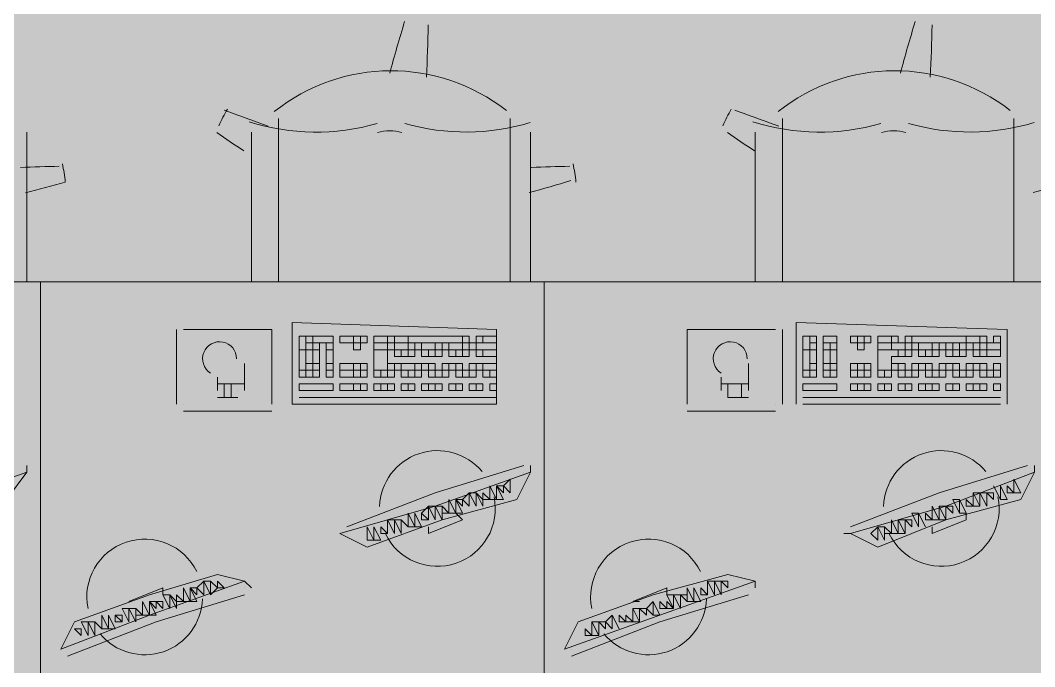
# Model space of a CAD drawing. Header units: millimetres. Extents: x -59 to 47, y 152 to 919.
# Drawn here: x 20.916 to 23.151, y 471.462 to 472.887 of the extents above; entities that cross this region are included whole.
import ezdxf

# ---------------------------------------------------------------- set-up
doc = ezdxf.new("R2010")
doc.units = ezdxf.units.MM
doc.layers.add('PDF_014405$FT-FIXFIT', color=7, linetype='Continuous')
doc.layers.add('PDF_014405$HL-TMP', color=7, linetype='Continuous', true_color=0xe6db59)

msp = doc.modelspace()

# ---------------------------------------------------------------- linework, layer by layer
at = {"layer": 'PDF_014405$FT-FIXFIT', "lineweight": 0}
for points in [[(21.4856, 472.3106), (21.4856, 472.6705)], [(21.9956, 472.6705), (21.9956, 472.3106)], [(22.5955, 472.3106), (22.5955, 472.6705)], [(23.1055, 472.6705), (23.1055, 472.3106)], [(20.9307, 472.3106), (20.9307, 472.6405)], [(21.4256, 472.6405), (21.4256, 472.3106)], [(22.0406, 472.3106), (22.0406, 472.6405)], [(22.5355, 472.6405), (22.5355, 472.3106)], [(23.0905, 472.0406), (23.0905, 472.2056), (22.6255, 472.2206), (22.6255, 472.0406)], [(21.2606, 472.2056), (21.2606, 472.0406)], [(21.2756, 472.2056), (21.2756, 472.2056)], [(21.4706, 472.0406), (21.4706, 472.2056), (21.2756, 472.2056)], [(22.3855, 472.2056), (22.3855, 472.2056)], [(22.5805, 472.2056), (22.3855, 472.2056), (22.3855, 472.0406)], [(22.5805, 472.2056), (22.5805, 472.2056)], [(22.5955, 472.0406), (22.5955, 472.2056)], [(21.4106, 472.0706), (21.4106, 472.1306)], [(22.5205, 472.0706), (22.5205, 472.1306)], [(21.3506, 472.1006), (21.3506, 472.0706)], [(21.4106, 472.0856), (21.3506, 472.0856)], [(21.3656, 472.0856), (21.3656, 472.0556)], [(21.3806, 472.0856), (21.3806, 472.0556)], [(22.4605, 472.1006), (22.4605, 472.0706)], [(22.5205, 472.0856), (22.4605, 472.0856)], [(22.4755, 472.0856), (22.4755, 472.0556), (22.5205, 472.0556)], [(22.5055, 472.0856), (22.5055, 472.0556)], [(21.3956, 472.0706), (21.3956, 472.0706)], [(22.4755, 472.0706), (22.4755, 472.0706)], [(21.2756, 472.0406), (21.2756, 472.0406)], [(21.3506, 472.0556), (21.3956, 472.0556)], [(21.4706, 472.0406), (21.4706, 472.0406)], [(21.9656, 472.0556), (21.5306, 472.0556), (21.9656, 472.0556)], [(22.5805, 472.0406), (22.5805, 472.0406)], [(23.0755, 472.0556), (22.6405, 472.0556), (23.0755, 472.0556)], [(22.6405, 472.0406), (23.0755, 472.0406)], [(21.2756, 472.0256), (21.4706, 472.0256)], [(22.3855, 472.0256), (22.5805, 472.0256)], [(20.9307, 471.8906), (20.7207, 471.8156), (20.5107, 471.7556), (20.5707, 471.7256), (20.7357, 471.7856), (20.8857, 471.8306), (20.9307, 471.8906), (20.9307, 471.9056)], [(22.0406, 471.8906), (21.8306, 471.8156), (21.6206, 471.7556), (21.6806, 471.7256), (21.8456, 471.7856), (22.0106, 471.8306), (22.0406, 471.8906), (22.0406, 471.9056)], [(22.0256, 471.9056), (21.8306, 471.8456), (21.6356, 471.7706)], [(22.7455, 471.7556), (22.8055, 471.7256), (22.9555, 471.7856), (23.1205, 471.8306), (23.1505, 471.8906), (23.1505, 471.9056)], [(23.1355, 471.9056), (22.9405, 471.8456), (22.7455, 471.7706)], [(22.0256, 471.8906), (22.0256, 471.8906)], [(23.1505, 471.8906), (22.9555, 471.8156), (22.7455, 471.7556), (22.7305, 471.7556)], [(23.1505, 471.8906), (23.1505, 471.8906)], [(23.0605, 471.8606), (23.0755, 471.8306), (23.0605, 471.8606)], [(21.8756, 471.8006), (21.8906, 471.7856), (21.8156, 471.7556), (21.8156, 471.7706)], [(22.8955, 471.8006), (22.9105, 471.7706), (22.8955, 471.8006)], [(23.0005, 471.8006), (23.0005, 471.7856), (22.9255, 471.7556), (22.9255, 471.7706)], [(21.7556, 471.7856), (21.7706, 471.7706), (21.7556, 471.7856)], [(21.6206, 471.7556), (21.6206, 471.7556)], [(21.6356, 471.7556), (21.6356, 471.7556)], [(22.7455, 471.7556), (22.7455, 471.7556)], [(21.4256, 471.6356), (21.4106, 471.6506), (21.3506, 471.6656), (21.2007, 471.6206), (21.0357, 471.5606), (21.0057, 471.5006), (21.2007, 471.5756), (21.4106, 471.6506)], [(22.5355, 471.6356), (22.5355, 471.6506), (22.4755, 471.6656), (22.3106, 471.6206), (22.1456, 471.5606), (22.1156, 471.5006), (22.3256, 471.5756), (22.5355, 471.6506)], [(21.1557, 471.6056), (21.2306, 471.6356), (21.2306, 471.6206)], [(21.4106, 471.6356), (21.4106, 471.6356)], [(22.2806, 471.6056), (22.2656, 471.6056), (22.3406, 471.6356), (22.3406, 471.6206)], [(22.5205, 471.6356), (22.5205, 471.6356)], [(21.0207, 471.4856), (21.2156, 471.5606), (21.4106, 471.6206)], [(22.1306, 471.4856), (22.3256, 471.5606), (22.5205, 471.6206)], [(21.1557, 471.6056), (21.1557, 471.6056)], [(22.2356, 471.5456), (22.2206, 471.5756), (22.2356, 471.5456)], [(21.0957, 471.5456), (21.0807, 471.5606), (21.0957, 471.5456)], [(22.1306, 471.5006), (22.1306, 471.5006)]]:
    msp.add_lwpolyline(points, dxfattribs=at)
msp.add_lwpolyline([(20.9277, 472.5069, 0.00719), (21.0156, 472.5299, 0.025003), (21.0091, 472.5706)], format="xyb", dxfattribs=at)
for points in [[(19.8358, 472.3106), (20.9607, 472.3106), (20.9607, 471.0807), (19.8358, 471.0807)], [(20.9607, 472.3106), (22.0706, 472.3106), (22.0706, 471.0807), (20.9607, 471.0807)], [(22.0706, 472.3106), (23.1805, 472.3106), (23.1805, 471.0807), (22.0706, 471.0807)], [(21.9656, 472.2056), (21.5156, 472.2206), (21.5156, 472.0406), (21.9656, 472.0406)], [(21.5456, 472.1906), (21.5306, 472.1906), (21.5306, 472.1606), (21.5456, 472.1606)], [(21.5606, 472.1906), (21.5456, 472.1906), (21.5456, 472.1756), (21.5606, 472.1756)], [(21.5606, 472.1756), (21.5456, 472.1756), (21.5456, 472.1606), (21.5606, 472.1606)], [(21.6056, 472.1906), (21.5606, 472.1906), (21.5606, 472.1756), (21.6056, 472.1756)], [(21.5756, 472.1756), (21.5606, 472.1756), (21.5606, 472.1606), (21.5756, 472.1606)], [(21.6056, 472.1756), (21.5906, 472.1756), (21.5906, 472.1606), (21.6056, 472.1606)], [(21.6506, 472.1906), (21.6206, 472.1906), (21.6206, 472.1756), (21.6506, 472.1756)], [(21.6656, 472.1906), (21.6506, 472.1906), (21.6506, 472.1756), (21.6656, 472.1756)], [(21.6656, 472.1756), (21.6506, 472.1756), (21.6506, 472.1606), (21.6656, 472.1606)], [(21.6806, 472.1906), (21.6656, 472.1906), (21.6656, 472.1756), (21.6806, 472.1756)], [(21.6956, 472.1906), (21.7256, 472.1906), (21.7256, 472.1756), (21.6956, 472.1756)], [(21.7256, 472.1756), (21.6956, 472.1756), (21.6956, 472.1606), (21.7256, 472.1606)], [(21.7256, 472.1906), (21.7406, 472.1906), (21.7406, 472.1756), (21.7256, 472.1756)], [(21.7406, 472.1756), (21.7256, 472.1756), (21.7256, 472.1606), (21.7406, 472.1606)], [(21.7406, 472.1906), (21.7706, 472.1906), (21.7706, 472.1756), (21.7406, 472.1756)], [(21.7706, 472.1756), (21.7406, 472.1756), (21.7406, 472.1606), (21.7706, 472.1606)], [(21.8906, 472.1906), (21.7706, 472.1906), (21.7706, 472.1756), (21.8906, 472.1756)], [(21.7856, 472.1756), (21.7706, 472.1756), (21.7706, 472.1606), (21.7856, 472.1606)], [(21.8006, 472.1756), (21.7856, 472.1756), (21.7856, 472.1606), (21.8006, 472.1606)], [(21.8306, 472.1756), (21.8006, 472.1756), (21.8006, 472.1606), (21.8306, 472.1606)], [(21.8456, 472.1756), (21.8306, 472.1756), (21.8306, 472.1606), (21.8456, 472.1606)], [(21.8606, 472.1756), (21.8456, 472.1756), (21.8456, 472.1606), (21.8606, 472.1606)], [(21.8906, 472.1756), (21.8606, 472.1756), (21.8606, 472.1606), (21.8906, 472.1606)], [(21.9056, 472.1906), (21.8906, 472.1906), (21.8906, 472.1756), (21.9056, 472.1756)], [(21.9056, 472.1756), (21.8906, 472.1756), (21.8906, 472.1606), (21.9056, 472.1606)], [(21.9206, 472.1756), (21.9056, 472.1756), (21.9056, 472.1606), (21.9206, 472.1606)], [(21.9356, 472.1906), (21.9206, 472.1906), (21.9206, 472.1756), (21.9356, 472.1756)], [(21.9656, 472.1756), (21.9206, 472.1756), (21.9206, 472.1606), (21.9656, 472.1606)], [(21.9656, 472.1906), (21.9356, 472.1906), (21.9356, 472.1756), (21.9656, 472.1756)], [(22.6555, 472.1906), (22.6405, 472.1906), (22.6405, 472.1606), (22.6555, 472.1606)], [(22.6705, 472.1906), (22.6555, 472.1906), (22.6555, 472.1756), (22.6705, 472.1756)], [(22.6705, 472.1756), (22.6555, 472.1756), (22.6555, 472.1606), (22.6705, 472.1606)], [(22.7155, 472.1906), (22.6855, 472.1906), (22.6855, 472.1756), (22.7155, 472.1756)], [(22.7005, 472.1756), (22.6855, 472.1756), (22.6855, 472.1606), (22.7005, 472.1606)], [(22.7155, 472.1756), (22.7005, 472.1756), (22.7005, 472.1606), (22.7155, 472.1606)], [(22.7605, 472.1906), (22.7455, 472.1906), (22.7455, 472.1756), (22.7605, 472.1756)], [(22.7755, 472.1906), (22.7605, 472.1906), (22.7605, 472.1756), (22.7755, 472.1756)], [(22.7755, 472.1756), (22.7605, 472.1756), (22.7605, 472.1606), (22.7755, 472.1606)], [(22.7905, 472.1906), (22.7755, 472.1906), (22.7755, 472.1756), (22.7905, 472.1756)], [(22.8055, 472.1906), (22.8355, 472.1906), (22.8355, 472.1756), (22.8055, 472.1756)], [(22.8355, 472.1756), (22.8055, 472.1756), (22.8055, 472.1606), (22.8355, 472.1606)], [(22.8355, 472.1906), (22.8505, 472.1906), (22.8505, 472.1756), (22.8355, 472.1756)], [(22.8655, 472.1756), (22.8355, 472.1756), (22.8355, 472.1606), (22.8655, 472.1606)], [(22.8655, 472.1906), (22.8805, 472.1906), (22.8805, 472.1756), (22.8655, 472.1756)], [(22.8805, 472.1756), (22.8655, 472.1756), (22.8655, 472.1606), (22.8805, 472.1606)], [(23.0005, 472.1906), (22.8805, 472.1906), (22.8805, 472.1756), (23.0005, 472.1756)], [(22.8955, 472.1756), (22.8805, 472.1756), (22.8805, 472.1606), (22.8955, 472.1606)], [(22.9255, 472.1756), (22.8955, 472.1756), (22.8955, 472.1606), (22.9255, 472.1606)], [(22.9405, 472.1756), (22.9255, 472.1756), (22.9255, 472.1606), (22.9405, 472.1606)], [(22.9555, 472.1756), (22.9405, 472.1756), (22.9405, 472.1606), (22.9555, 472.1606)], [(22.9705, 472.1756), (22.9555, 472.1756), (22.9555, 472.1606), (22.9705, 472.1606)], [(23.0005, 472.1756), (22.9855, 472.1756), (22.9855, 472.1606), (23.0005, 472.1606)], [(23.0305, 472.1906), (23.0005, 472.1906), (23.0005, 472.1756), (23.0305, 472.1756)], [(23.0155, 472.1756), (23.0005, 472.1756), (23.0005, 472.1606), (23.0155, 472.1606)], [(23.0305, 472.1756), (23.0155, 472.1756), (23.0155, 472.1606), (23.0305, 472.1606)], [(23.0455, 472.1906), (23.0305, 472.1906), (23.0305, 472.1756), (23.0455, 472.1756)], [(23.0755, 472.1756), (23.0455, 472.1756), (23.0455, 472.1606), (23.0755, 472.1606)], [(23.0755, 472.1906), (23.0605, 472.1906), (23.0605, 472.1756), (23.0755, 472.1756)], [(21.5456, 472.1606), (21.5306, 472.1606), (21.5306, 472.1156), (21.5456, 472.1156)], [(21.5606, 472.1606), (21.5456, 472.1606), (21.5456, 472.1306), (21.5606, 472.1306)], [(21.5756, 472.1606), (21.5606, 472.1606), (21.5606, 472.1306), (21.5756, 472.1306)], [(21.6056, 472.1606), (21.5906, 472.1606), (21.5906, 472.1306), (21.6056, 472.1306)], [(21.7106, 472.1606), (21.6956, 472.1606), (21.6956, 472.1156), (21.7256, 472.1156), (21.7256, 472.1456), (21.7256, 472.1606)], [(21.7556, 472.1606), (21.7406, 472.1606), (21.7406, 472.1456), (21.7556, 472.1456)], [(21.7706, 472.1606), (21.7556, 472.1606), (21.7556, 472.1456), (21.7706, 472.1456)], [(21.7856, 472.1606), (21.7706, 472.1606), (21.7706, 472.1456), (21.7856, 472.1456)], [(21.8156, 472.1606), (21.8006, 472.1606), (21.8006, 472.1456), (21.8156, 472.1456)], [(21.8306, 472.1606), (21.8156, 472.1606), (21.8156, 472.1456), (21.8306, 472.1456)], [(21.8456, 472.1606), (21.8306, 472.1606), (21.8306, 472.1456), (21.8456, 472.1456)], [(21.8756, 472.1606), (21.8606, 472.1606), (21.8606, 472.1456), (21.8756, 472.1456)], [(21.8906, 472.1606), (21.8756, 472.1606), (21.8756, 472.1456), (21.8906, 472.1456)], [(21.9056, 472.1606), (21.8906, 472.1606), (21.8906, 472.1456), (21.9056, 472.1456)], [(21.9356, 472.1606), (21.9206, 472.1606), (21.9206, 472.1456), (21.9356, 472.1456)], [(21.9656, 472.1606), (21.9356, 472.1606), (21.9356, 472.1456), (21.9656, 472.1456)], [(22.6555, 472.1606), (22.6405, 472.1606), (22.6405, 472.1156), (22.6555, 472.1156)], [(22.6705, 472.1606), (22.6555, 472.1606), (22.6555, 472.1306), (22.6705, 472.1306)], [(22.7005, 472.1606), (22.6855, 472.1606), (22.6855, 472.1306), (22.7005, 472.1306)], [(22.7155, 472.1606), (22.7005, 472.1606), (22.7005, 472.1306), (22.7155, 472.1306)], [(22.8355, 472.1606), (22.8055, 472.1606), (22.8055, 472.1156), (22.8355, 472.1156), (22.8355, 472.1456), (22.8505, 472.1456), (22.8505, 472.1606)], [(22.8655, 472.1606), (22.8505, 472.1606), (22.8505, 472.1456), (22.8655, 472.1456)], [(22.8805, 472.1606), (22.8655, 472.1606), (22.8655, 472.1456), (22.8805, 472.1456)], [(22.9105, 472.1606), (22.8955, 472.1606), (22.8955, 472.1456), (22.9105, 472.1456)], [(22.9255, 472.1606), (22.9105, 472.1606), (22.9105, 472.1456), (22.9255, 472.1456)], [(22.9405, 472.1606), (22.9255, 472.1606), (22.9255, 472.1456), (22.9405, 472.1456)], [(22.9705, 472.1606), (22.9555, 472.1606), (22.9555, 472.1456), (22.9705, 472.1456)], [(22.9855, 472.1606), (22.9705, 472.1606), (22.9705, 472.1456), (22.9855, 472.1456)], [(23.0005, 472.1606), (22.9855, 472.1606), (22.9855, 472.1456), (23.0005, 472.1456)], [(23.0305, 472.1606), (23.0155, 472.1606), (23.0155, 472.1456), (23.0305, 472.1456)], [(23.0455, 472.1606), (23.0305, 472.1606), (23.0305, 472.1456), (23.0455, 472.1456)], [(23.0755, 472.1606), (23.0455, 472.1606), (23.0455, 472.1456), (23.0755, 472.1456)], [(21.5606, 472.1306), (21.5456, 472.1306), (21.5456, 472.1156), (21.5606, 472.1156)], [(21.5756, 472.1306), (21.5606, 472.1306), (21.5606, 472.1156), (21.5756, 472.1156)], [(21.6056, 472.1306), (21.5906, 472.1306), (21.5906, 472.1156), (21.6056, 472.1156)], [(21.6506, 472.1306), (21.6206, 472.1306), (21.6206, 472.1156), (21.6506, 472.1156)], [(21.6656, 472.1306), (21.6506, 472.1306), (21.6506, 472.1156), (21.6656, 472.1156)], [(21.6806, 472.1306), (21.6656, 472.1306), (21.6656, 472.1156), (21.6806, 472.1156)], [(21.7406, 472.1306), (21.7256, 472.1306), (21.7256, 472.1156), (21.7406, 472.1156)], [(21.7556, 472.1306), (21.7406, 472.1306), (21.7406, 472.1156), (21.7556, 472.1156)], [(21.7856, 472.1306), (21.7556, 472.1306), (21.7556, 472.1156), (21.7856, 472.1156)], [(21.8006, 472.1306), (21.7856, 472.1306), (21.7856, 472.1156), (21.8006, 472.1156)], [(21.8156, 472.1306), (21.8006, 472.1306), (21.8006, 472.1156), (21.8156, 472.1156)], [(21.8306, 472.1306), (21.8156, 472.1306), (21.8156, 472.1156), (21.8306, 472.1156)], [(21.8606, 472.1306), (21.8456, 472.1306), (21.8456, 472.1156), (21.8606, 472.1156)], [(21.8756, 472.1306), (21.8606, 472.1306), (21.8606, 472.1156), (21.8756, 472.1156)], [(21.8906, 472.1306), (21.8756, 472.1306), (21.8756, 472.1156), (21.8906, 472.1156)], [(21.9206, 472.1306), (21.9056, 472.1306), (21.9056, 472.1156), (21.9206, 472.1156)], [(21.9356, 472.1306), (21.9206, 472.1306), (21.9206, 472.1156), (21.9356, 472.1156)], [(21.9656, 472.1306), (21.9356, 472.1306), (21.9356, 472.1156), (21.9656, 472.1156)], [(22.6705, 472.1306), (22.6555, 472.1306), (22.6555, 472.1156), (22.6705, 472.1156)], [(22.7005, 472.1306), (22.6855, 472.1306), (22.6855, 472.1156), (22.7005, 472.1156)], [(22.7155, 472.1306), (22.7005, 472.1306), (22.7005, 472.1156), (22.7155, 472.1156)], [(22.7605, 472.1306), (22.7455, 472.1306), (22.7455, 472.1156), (22.7605, 472.1156)], [(22.7755, 472.1306), (22.7605, 472.1306), (22.7605, 472.1156), (22.7755, 472.1156)], [(22.7905, 472.1306), (22.7755, 472.1306), (22.7755, 472.1156), (22.7905, 472.1156)], [(22.8505, 472.1306), (22.8355, 472.1306), (22.8355, 472.1156), (22.8505, 472.1156)], [(22.8655, 472.1306), (22.8505, 472.1306), (22.8505, 472.1156), (22.8655, 472.1156)], [(22.8955, 472.1306), (22.8805, 472.1306), (22.8805, 472.1156), (22.8955, 472.1156)], [(22.9105, 472.1306), (22.8955, 472.1306), (22.8955, 472.1156), (22.9105, 472.1156)], [(22.9255, 472.1306), (22.9105, 472.1306), (22.9105, 472.1156), (22.9255, 472.1156)], [(22.9555, 472.1306), (22.9405, 472.1306), (22.9405, 472.1156), (22.9555, 472.1156)], [(22.9705, 472.1306), (22.9555, 472.1306), (22.9555, 472.1156), (22.9705, 472.1156)], [(22.9855, 472.1306), (22.9705, 472.1306), (22.9705, 472.1156), (22.9855, 472.1156)], [(23.0155, 472.1306), (23.0005, 472.1306), (23.0005, 472.1156), (23.0155, 472.1156)], [(23.0305, 472.1306), (23.0155, 472.1306), (23.0155, 472.1156), (23.0305, 472.1156)], [(23.0455, 472.1306), (23.0305, 472.1306), (23.0305, 472.1156), (23.0455, 472.1156)], [(23.0755, 472.1306), (23.0605, 472.1306), (23.0605, 472.1156), (23.0755, 472.1156)], [(21.5456, 472.1156), (21.5306, 472.1156), (21.5306, 472.1006), (21.5456, 472.1006)], [(21.5606, 472.1156), (21.5456, 472.1156), (21.5456, 472.1006), (21.5606, 472.1006)], [(21.5756, 472.1156), (21.5606, 472.1156), (21.5606, 472.1006), (21.5756, 472.1006)], [(21.6056, 472.1156), (21.5906, 472.1156), (21.5906, 472.1006), (21.6056, 472.1006)], [(21.6506, 472.1156), (21.6206, 472.1156), (21.6206, 472.1006), (21.6506, 472.1006)], [(21.6656, 472.1156), (21.6506, 472.1156), (21.6506, 472.1006), (21.6656, 472.1006)], [(21.6806, 472.1156), (21.6656, 472.1156), (21.6656, 472.1006), (21.6806, 472.1006)], [(21.7106, 472.1156), (21.6956, 472.1156), (21.6956, 472.1006), (21.7106, 472.1006)], [(21.7256, 472.1156), (21.7106, 472.1156), (21.7106, 472.1006), (21.7256, 472.1006)], [(21.7406, 472.1156), (21.7256, 472.1156), (21.7256, 472.1006), (21.7406, 472.1006)], [(21.7706, 472.1156), (21.7556, 472.1156), (21.7556, 472.1006), (21.7706, 472.1006)], [(21.7856, 472.1156), (21.7706, 472.1156), (21.7706, 472.1006), (21.7856, 472.1006)], [(21.8006, 472.1156), (21.7856, 472.1156), (21.7856, 472.1006), (21.8006, 472.1006)], [(21.8306, 472.1156), (21.8156, 472.1156), (21.8156, 472.1006), (21.8306, 472.1006)], [(21.8456, 472.1156), (21.8306, 472.1156), (21.8306, 472.1006), (21.8456, 472.1006)], [(21.8606, 472.1156), (21.8456, 472.1156), (21.8456, 472.1006), (21.8606, 472.1006)], [(21.8906, 472.1156), (21.8756, 472.1156), (21.8756, 472.1006), (21.8906, 472.1006)], [(21.9056, 472.1156), (21.8906, 472.1156), (21.8906, 472.1006), (21.9056, 472.1006)], [(21.9206, 472.1156), (21.9056, 472.1156), (21.9056, 472.1006), (21.9206, 472.1006)], [(21.9506, 472.1156), (21.9356, 472.1156), (21.9356, 472.1006), (21.9506, 472.1006)], [(21.9656, 472.1156), (21.9506, 472.1156), (21.9506, 472.1006), (21.9656, 472.1006)], [(22.6555, 472.1156), (22.6405, 472.1156), (22.6405, 472.1006), (22.6555, 472.1006)], [(22.6705, 472.1156), (22.6555, 472.1156), (22.6555, 472.1006), (22.6705, 472.1006)], [(22.7005, 472.1156), (22.6855, 472.1156), (22.6855, 472.1006), (22.7005, 472.1006)], [(22.7155, 472.1156), (22.7005, 472.1156), (22.7005, 472.1006), (22.7155, 472.1006)], [(22.7605, 472.1156), (22.7455, 472.1156), (22.7455, 472.1006), (22.7605, 472.1006)], [(22.7755, 472.1156), (22.7605, 472.1156), (22.7605, 472.1006), (22.7755, 472.1006)], [(22.7905, 472.1156), (22.7755, 472.1156), (22.7755, 472.1006), (22.7905, 472.1006)], [(22.8205, 472.1156), (22.8055, 472.1156), (22.8055, 472.1006), (22.8205, 472.1006)], [(22.8355, 472.1156), (22.8205, 472.1156), (22.8205, 472.1006), (22.8355, 472.1006)], [(22.8655, 472.1156), (22.8505, 472.1156), (22.8505, 472.1006), (22.8655, 472.1006)], [(22.8805, 472.1156), (22.8655, 472.1156), (22.8655, 472.1006), (22.8805, 472.1006)], [(22.8955, 472.1156), (22.8805, 472.1156), (22.8805, 472.1006), (22.8955, 472.1006)], [(22.9255, 472.1156), (22.9105, 472.1156), (22.9105, 472.1006), (22.9255, 472.1006)], [(22.9405, 472.1156), (22.9255, 472.1156), (22.9255, 472.1006), (22.9405, 472.1006)], [(22.9555, 472.1156), (22.9405, 472.1156), (22.9405, 472.1006), (22.9555, 472.1006)], [(22.9855, 472.1156), (22.9705, 472.1156), (22.9705, 472.1006), (22.9855, 472.1006)], [(23.0005, 472.1156), (22.9855, 472.1156), (22.9855, 472.1006), (23.0005, 472.1006)], [(23.0155, 472.1156), (23.0005, 472.1156), (23.0005, 472.1006), (23.0155, 472.1006)], [(23.0455, 472.1156), (23.0305, 472.1156), (23.0305, 472.1006), (23.0455, 472.1006)], [(23.0605, 472.1156), (23.0455, 472.1156), (23.0455, 472.1006), (23.0605, 472.1006)], [(23.0755, 472.1156), (23.0605, 472.1156), (23.0605, 472.1006), (23.0755, 472.1006)], [(21.6056, 472.0706), (21.5306, 472.0706), (21.5306, 472.0856), (21.6056, 472.0856)], [(21.6506, 472.0856), (21.6206, 472.0856), (21.6206, 472.0706), (21.6506, 472.0706)], [(21.6656, 472.0856), (21.6506, 472.0856), (21.6506, 472.0706), (21.6656, 472.0706)], [(21.6806, 472.0856), (21.6656, 472.0856), (21.6656, 472.0706), (21.6806, 472.0706)], [(21.7106, 472.0856), (21.6956, 472.0856), (21.6956, 472.0706), (21.7106, 472.0706)], [(21.7256, 472.0856), (21.7106, 472.0856), (21.7106, 472.0706), (21.7256, 472.0706)], [(21.7406, 472.0856), (21.7256, 472.0856), (21.7256, 472.0706), (21.7406, 472.0706)], [(21.7706, 472.0856), (21.7556, 472.0856), (21.7556, 472.0706), (21.7706, 472.0706)], [(21.7856, 472.0856), (21.7706, 472.0856), (21.7706, 472.0706), (21.7856, 472.0706)], [(21.8156, 472.0856), (21.8006, 472.0856), (21.8006, 472.0706), (21.8156, 472.0706)], [(21.8306, 472.0856), (21.8156, 472.0856), (21.8156, 472.0706), (21.8306, 472.0706)], [(21.8456, 472.0856), (21.8306, 472.0856), (21.8306, 472.0706), (21.8456, 472.0706)], [(21.8756, 472.0856), (21.8606, 472.0856), (21.8606, 472.0706), (21.8756, 472.0706)], [(21.8906, 472.0856), (21.8756, 472.0856), (21.8756, 472.0706), (21.8906, 472.0706)], [(21.9206, 472.0856), (21.9056, 472.0856), (21.9056, 472.0706), (21.9206, 472.0706)], [(21.9356, 472.0856), (21.9206, 472.0856), (21.9206, 472.0706), (21.9356, 472.0706)], [(21.9656, 472.0856), (21.9506, 472.0856), (21.9506, 472.0706), (21.9656, 472.0706)], [(22.7155, 472.0706), (22.6405, 472.0706), (22.6405, 472.0856), (22.7155, 472.0856)], [(22.7605, 472.0856), (22.7455, 472.0856), (22.7455, 472.0706), (22.7605, 472.0706)], [(22.7755, 472.0856), (22.7605, 472.0856), (22.7605, 472.0706), (22.7755, 472.0706)], [(22.7905, 472.0856), (22.7755, 472.0856), (22.7755, 472.0706), (22.7905, 472.0706)], [(22.8205, 472.0856), (22.8055, 472.0856), (22.8055, 472.0706), (22.8205, 472.0706)], [(22.8355, 472.0856), (22.8205, 472.0856), (22.8205, 472.0706), (22.8355, 472.0706)], [(22.8655, 472.0856), (22.8505, 472.0856), (22.8505, 472.0706), (22.8655, 472.0706)], [(22.8805, 472.0856), (22.8655, 472.0856), (22.8655, 472.0706), (22.8805, 472.0706)], [(22.9105, 472.0856), (22.8955, 472.0856), (22.8955, 472.0706), (22.9105, 472.0706)], [(22.9255, 472.0856), (22.9105, 472.0856), (22.9105, 472.0706), (22.9255, 472.0706)], [(22.9405, 472.0856), (22.9255, 472.0856), (22.9255, 472.0706), (22.9405, 472.0706)], [(22.9705, 472.0856), (22.9555, 472.0856), (22.9555, 472.0706), (22.9705, 472.0706)], [(22.9855, 472.0856), (22.9705, 472.0856), (22.9705, 472.0706), (22.9855, 472.0706)], [(23.0155, 472.0856), (23.0005, 472.0856), (23.0005, 472.0706), (23.0155, 472.0706)], [(23.0305, 472.0856), (23.0155, 472.0856), (23.0155, 472.0706), (23.0305, 472.0706)], [(23.0455, 472.0856), (23.0305, 472.0856), (23.0305, 472.0706), (23.0455, 472.0706)], [(23.0755, 472.0856), (23.0605, 472.0856), (23.0605, 472.0706), (23.0755, 472.0706)], [(21.9506, 471.8606), (21.9506, 471.8306), (21.9656, 471.8306)], [(21.9656, 471.8606), (21.9656, 471.8306), (21.9806, 471.8306)], [(21.9806, 471.8606), (21.9656, 471.8606), (21.9806, 471.8456)], [(21.9956, 471.8756), (21.9806, 471.8606), (21.9956, 471.8456)], [(23.0755, 471.8606), (23.0755, 471.8306), (23.0905, 471.8306)], [(23.0905, 471.8606), (23.0905, 471.8456), (23.1055, 471.8456)], [(23.1055, 471.8756), (23.1055, 471.8606), (23.1055, 471.8456), (23.1205, 471.8456)], [(21.9056, 471.8456), (21.8906, 471.8306), (21.9056, 471.8156)], [(21.9206, 471.8456), (21.9056, 471.8456), (21.9206, 471.8156)], [(21.9206, 471.8456), (21.9356, 471.8156), (21.9356, 471.8306)], [(21.9356, 471.8456), (21.9356, 471.8306), (21.9506, 471.8306)], [(23.0155, 471.8456), (23.0155, 471.8306), (23.0155, 471.8156), (23.0305, 471.8156)], [(23.0305, 471.8456), (23.0155, 471.8456), (23.0305, 471.8156)], [(23.0455, 471.8456), (23.0305, 471.8456), (23.0455, 471.8156), (23.0455, 471.8306)], [(23.0605, 471.8456), (23.0455, 471.8456), (23.0605, 471.8306)], [(21.8156, 471.8156), (21.8006, 471.8006), (21.8156, 471.7856)], [(21.8306, 471.8156), (21.8156, 471.8156), (21.8306, 471.7856)], [(21.8456, 471.8156), (21.8306, 471.8156), (21.8456, 471.7856), (21.8456, 471.8006)], [(21.8456, 471.8156), (21.8456, 471.8006), (21.8606, 471.8006)], [(21.8606, 471.8306), (21.8606, 471.8006), (21.8756, 471.8006)], [(21.8756, 471.8306), (21.8756, 471.8006), (21.8906, 471.8006)], [(21.8906, 471.8306), (21.8756, 471.8306), (21.8906, 471.8156)], [(22.9255, 471.8156), (22.9255, 471.8006), (22.9255, 471.7856), (22.9405, 471.7856)], [(22.9555, 471.8156), (22.9405, 471.8156), (22.9555, 471.7856), (22.9555, 471.8006)], [(22.9405, 471.8156), (22.9405, 471.7856), (22.9555, 471.7856)], [(22.9705, 471.8156), (22.9555, 471.8156), (22.9705, 471.8006)], [(22.9855, 471.8306), (22.9705, 471.8306), (22.9855, 471.8006)], [(22.9855, 471.8306), (22.9855, 471.8006), (23.0005, 471.8006)], [(23.0005, 471.8306), (23.0005, 471.8156), (23.0155, 471.8156)], [(21.7706, 471.8006), (21.7706, 471.7706), (21.7856, 471.7706)], [(21.7856, 471.8006), (21.7856, 471.7706), (21.8006, 471.7706)], [(21.8006, 471.8006), (21.8006, 471.7856), (21.8156, 471.7856)], [(22.8955, 471.8006), (22.8805, 471.8006), (22.8955, 471.7706)], [(22.9105, 471.8006), (22.9105, 471.7856), (22.9255, 471.7856)], [(21.6806, 471.7706), (21.6806, 471.7556), (21.6806, 471.7406), (21.6956, 471.7406)], [(21.6956, 471.7706), (21.6956, 471.7406), (21.7106, 471.7406)], [(21.7106, 471.7706), (21.7106, 471.7556), (21.7256, 471.7556)], [(21.7256, 471.7856), (21.7256, 471.7706), (21.7256, 471.7556)], [(21.7406, 471.7856), (21.7256, 471.7856), (21.7406, 471.7556)], [(21.7556, 471.7856), (21.7406, 471.7856), (21.7556, 471.7556), (21.7556, 471.7706)], [(22.8055, 471.7706), (22.7905, 471.7556), (22.8055, 471.7406)], [(22.8205, 471.7706), (22.8055, 471.7706), (22.8205, 471.7406)], [(22.8205, 471.7706), (22.8205, 471.7556), (22.8355, 471.7556)], [(22.8355, 471.7856), (22.8355, 471.7706), (22.8355, 471.7556), (22.8505, 471.7556)], [(22.8505, 471.7856), (22.8505, 471.7556), (22.8655, 471.7556)], [(22.8655, 471.7856), (22.8505, 471.7856), (22.8655, 471.7556), (22.8655, 471.7706)], [(22.8805, 471.7856), (22.8655, 471.7856), (22.8805, 471.7706)], [(21.2756, 471.6056), (21.2906, 471.6056), (21.2756, 471.6356), (21.2756, 471.6206)], [(21.3056, 471.6206), (21.3056, 471.6356), (21.2906, 471.6356)], [(21.2906, 471.6056), (21.3056, 471.6056), (21.2906, 471.6356)], [(21.3206, 471.6206), (21.3206, 471.6506), (21.3056, 471.6356)], [(21.3356, 471.6206), (21.3356, 471.6506), (21.3206, 471.6506)], [(21.3356, 471.6206), (21.3506, 471.6356), (21.3356, 471.6506)], [(21.3506, 471.6356), (21.3656, 471.6356), (21.3506, 471.6506)], [(22.3855, 471.6056), (22.4005, 471.6056), (22.3855, 471.6356), (22.3855, 471.6206)], [(22.4005, 471.6056), (22.4155, 471.6056), (22.4005, 471.6356)], [(22.4155, 471.6206), (22.4305, 471.6206), (22.4155, 471.6356)], [(22.4455, 471.6206), (22.4455, 471.6506), (22.4305, 471.6506)], [(22.4305, 471.6206), (22.4305, 471.6506), (22.4305, 471.6356)], [(22.4605, 471.6206), (22.4605, 471.6356), (22.4605, 471.6506), (22.4455, 471.6506)], [(22.4755, 471.6356), (22.4755, 471.6506), (22.4605, 471.6506)], [(21.2456, 471.5906), (21.2456, 471.6206), (21.2306, 471.6206)], [(21.2606, 471.5906), (21.2606, 471.6056), (21.2456, 471.6206)], [(21.2606, 471.6056), (21.2756, 471.6056), (21.2606, 471.6206)], [(22.3556, 471.5906), (22.3556, 471.6206), (22.3406, 471.6206)], [(22.3705, 471.5906), (22.3705, 471.6056), (22.3705, 471.6206), (22.3556, 471.6206)], [(22.3855, 471.6056), (22.3855, 471.6206), (22.3705, 471.6206)], [(21.1557, 471.5606), (21.1557, 471.5906), (21.1407, 471.5906)], [(21.1707, 471.5606), (21.1707, 471.5756), (21.1707, 471.5906), (21.1557, 471.5906)], [(21.1707, 471.5756), (21.1857, 471.5756), (21.1707, 471.5906)], [(21.1857, 471.5756), (21.2007, 471.5756), (21.1857, 471.6056), (21.1857, 471.5906)], [(21.2007, 471.5756), (21.2156, 471.5756), (21.2007, 471.6056)], [(21.2156, 471.5906), (21.2156, 471.6056), (21.2007, 471.6056)], [(21.2306, 471.5906), (21.2306, 471.6056), (21.2156, 471.6056)], [(22.2806, 471.5606), (22.2806, 471.5756), (22.2806, 471.5906), (22.2656, 471.5906)], [(22.2656, 471.5606), (22.2806, 471.5606), (22.2656, 471.5906)], [(22.2956, 471.5756), (22.2956, 471.5906), (22.2806, 471.5906)], [(22.3106, 471.5756), (22.3106, 471.6056), (22.2956, 471.5906)], [(22.3106, 471.5756), (22.3256, 471.5756), (22.3106, 471.6056)], [(22.3256, 471.5906), (22.3406, 471.5906), (22.3256, 471.6056)], [(22.3406, 471.5906), (22.3556, 471.5906), (22.3406, 471.6056)], [(21.0957, 471.5456), (21.1107, 471.5456), (21.0957, 471.5756), (21.0957, 471.5606)], [(21.1107, 471.5456), (21.1257, 471.5456), (21.1107, 471.5756)], [(21.1407, 471.5606), (21.1407, 471.5756), (21.1257, 471.5756)], [(21.1257, 471.5606), (21.1407, 471.5606), (21.1257, 471.5756)], [(22.2206, 471.5456), (22.2206, 471.5756), (22.2056, 471.5606)], [(22.2356, 471.5606), (22.2506, 471.5606), (22.2356, 471.5756)], [(22.2506, 471.5606), (22.2656, 471.5606), (22.2506, 471.5756)], [(21.0507, 471.5306), (21.0507, 471.5456), (21.0357, 471.5456)], [(21.0657, 471.5306), (21.0657, 471.5606), (21.0507, 471.5606)], [(21.0807, 471.5306), (21.0807, 471.5456), (21.0807, 471.5606), (21.0657, 471.5606)], [(22.1606, 471.5306), (22.1756, 471.5306), (22.1606, 471.5456)], [(22.1906, 471.5306), (22.1906, 471.5456), (22.1906, 471.5606), (22.1756, 471.5606)], [(22.1756, 471.5306), (22.1906, 471.5306), (22.1756, 471.5606)], [(22.2056, 471.5456), (22.2056, 471.5606), (22.1906, 471.5606)]]:
    msp.add_lwpolyline(points, close=True, dxfattribs=at)
for centre, radius, start, end in [((24.9257, 471.9157), 3.3076, 162.9713, 165.031), ((18.5045, 472.9331), 3.3111, 357.035, 359.0267), ((26.0506, 471.9157), 3.3076, 162.9713, 165.031), ((19.6144, 472.9331), 3.3111, 357.035, 359.0267), ((21.7331, 472.3631), 0.4125, 51.9752, 128.5616), ((22.843, 472.3631), 0.4125, 51.9752, 128.5616), ((21.7304, 472.4858), 0.4124, 150.1335, 155.8687), ((20.2905, 469.5608), 3.3073, 69.2469, 71.0322), ((22.8404, 472.4858), 0.4124, 150.1335, 155.8687), ((21.4154, 469.5608), 3.3073, 69.2469, 71.0322), ((21.5681, 473.1279), 0.4874, 252.3868, 286.0243), ((21.8981, 473.128), 0.4875, 253.9771, 286.9245), ((22.678, 473.1279), 0.4874, 252.3868, 286.0243), ((23.008, 473.128), 0.4875, 253.9771, 286.9245), ((23.2686, 475.3779), 3.3438, 234.9765, 236.2043), ((21.7304, 472.5458), 0.0975, 73.9762, 106.0238), ((24.3936, 475.3779), 3.3438, 234.9765, 236.2043), ((22.8404, 472.5458), 0.0975, 73.9762, 106.0238), ((21.0585, 469.2476), 3.3179, 90.9753, 92.4426), ((22.1834, 469.2476), 3.3179, 90.9753, 92.4426), ((21.7304, 472.4858), 0.4125, 6.1361, 11.8652), ((21.1604, 475.6958), 3.3073, 285.3808, 287.0287), ((22.2704, 475.6958), 3.3073, 285.3808, 287.0287), ((21.3554, 472.1408), 0.0375, 0, 237.2991), ((22.4804, 472.1408), 0.0375, 0, 237.2991), ((21.8354, 471.8108), 0.1275, 39.5892, 177.984), ((22.9454, 471.8108), 0.1275, 39.5892, 177.984), ((21.8354, 471.8108), 0.1275, 205.9552, 11.6125), ((22.9454, 471.8108), 0.1275, 205.9552, 11.6125), ((21.1905, 471.6158), 0.1275, 25.9552, 191.6125), ((22.3004, 471.6158), 0.1275, 25.9552, 191.6125), ((21.1905, 471.6158), 0.1275, 219.5892, 357.984), ((22.3004, 471.6158), 0.1275, 219.5892, 357.984)]:
    msp.add_arc(centre, radius, start, end, dxfattribs=at)
at = {"layer": 'PDF_014405$HL-TMP', "color": 54, "true_color": 0x999900, "transparency": 33554559}
for points in [[(29.8699, 473.8404), (17.9909, 473.8404), (29.8699, 465.2612)], [(17.9909, 473.8404), (29.8699, 465.2612), (17.9909, 465.2612)]]:
    msp.add_solid(points, dxfattribs=at)

doc.saveas('drawing.dxf')
